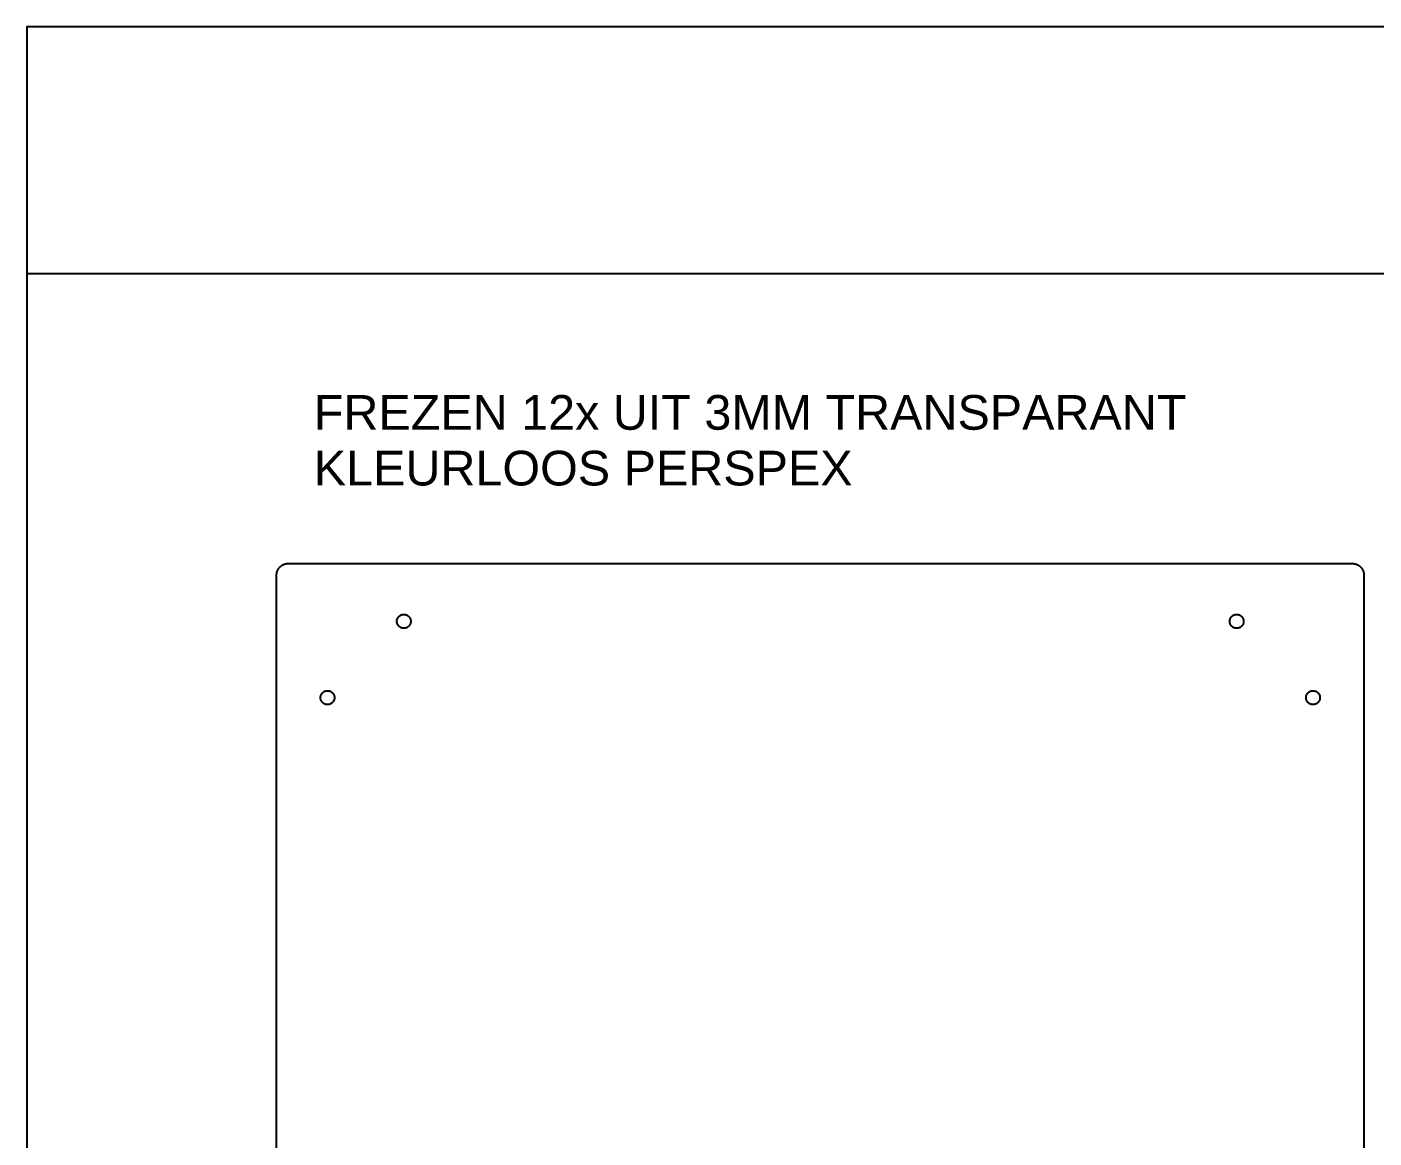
# Model space of a CAD drawing. Header units: millimetres. Extents: x 0 to 1736, y 0 to 1922.
# Drawn here: x 0 to 582, y 1442 to 1922 of the extents above; entities that cross this region are included whole.
import ezdxf

# ---------------------------------------------------------------- set-up
doc = ezdxf.new("R2010")
doc.units = ezdxf.units.MM
doc.header["$MEASUREMENT"] = 0
doc.layers.add('Default', color=18, linetype='Continuous', true_color=0x000000)

msp = doc.modelspace()

# ---------------------------------------------------------------- linework, layer by layer
at = {"layer": 'Default', "color": 251, "true_color": 0x696969}
for points in [[(0, 961), (1736, 961), (1736, 1922), (0, 1922)], [(0, 1815.41), (1736, 1815.41), (1736, 1922), (0, 1922)]]:
    msp.add_lwpolyline(points, close=True, dxfattribs=at)
at = {"layer": 'Default'}
msp.add_lwpolyline([(107.91, 1044.95), (107.91, 1684.95), (107.91, 1685.07), (107.92, 1685.18), (107.92, 1685.29), (107.93, 1685.4), (107.95, 1685.52), (107.96, 1685.63), (107.98, 1685.75), (108, 1685.86), (108.02, 1685.98), (108.05, 1686.1), (108.07, 1686.21), (108.11, 1686.33), (108.14, 1686.45), (108.18, 1686.56), (108.22, 1686.68), (108.26, 1686.8), (108.31, 1686.91), (108.36, 1687.02), (108.42, 1687.14), (108.47, 1687.25), (108.53, 1687.36), (108.59, 1687.47), (108.66, 1687.58), (108.73, 1687.69), (108.8, 1687.8), (108.87, 1687.9), (108.95, 1688), (109.03, 1688.11), (109.11, 1688.21), (109.2, 1688.3), (109.29, 1688.4), (109.38, 1688.49), (109.47, 1688.58), (109.57, 1688.67), (109.66, 1688.75), (109.76, 1688.84), (109.86, 1688.92), (109.97, 1688.99), (110.07, 1689.07), (110.18, 1689.14), (110.29, 1689.21), (110.39, 1689.27), (110.51, 1689.34), (110.62, 1689.4), (110.73, 1689.45), (110.84, 1689.51), (110.96, 1689.56), (111.07, 1689.6), (111.19, 1689.65), (111.3, 1689.69), (111.42, 1689.73), (111.54, 1689.76), (111.65, 1689.79), (111.77, 1689.82), (111.89, 1689.85), (112, 1689.87), (112.12, 1689.89), (112.24, 1689.91), (112.35, 1689.92), (112.46, 1689.93), (112.58, 1689.94), (112.69, 1689.95), (112.8, 1689.95), (112.91, 1689.95), (572.91, 1689.95), (573.02, 1689.95), (573.14, 1689.95), (573.25, 1689.94), (573.36, 1689.93), (573.48, 1689.92), (573.59, 1689.91), (573.71, 1689.89), (573.82, 1689.87), (573.94, 1689.85), (574.06, 1689.82), (574.17, 1689.79), (574.29, 1689.76), (574.41, 1689.73), (574.52, 1689.69), (574.64, 1689.65), (574.75, 1689.6), (574.87, 1689.56), (574.98, 1689.51), (575.1, 1689.45), (575.21, 1689.4), (575.32, 1689.34), (575.43, 1689.27), (575.54, 1689.21), (575.65, 1689.14), (575.76, 1689.07), (575.86, 1688.99), (575.96, 1688.92), (576.07, 1688.84), (576.16, 1688.75), (576.26, 1688.67), (576.36, 1688.58), (576.45, 1688.49), (576.54, 1688.4), (576.63, 1688.3), (576.71, 1688.21), (576.8, 1688.11), (576.88, 1688), (576.95, 1687.9), (577.03, 1687.8), (577.1, 1687.69), (577.17, 1687.58), (577.23, 1687.47), (577.3, 1687.36), (577.35, 1687.25), (577.41, 1687.14), (577.46, 1687.02), (577.52, 1686.91), (577.56, 1686.8), (577.61, 1686.68), (577.65, 1686.56), (577.69, 1686.45), (577.72, 1686.33), (577.75, 1686.21), (577.78, 1686.1), (577.81, 1685.98), (577.83, 1685.86), (577.85, 1685.75), (577.87, 1685.63), (577.88, 1685.52), (577.89, 1685.4), (577.9, 1685.29), (577.91, 1685.18), (577.91, 1685.07), (577.91, 1684.95), (577.91, 1044.95)], dxfattribs=at)
for points in [[(162.91, 1667.95), (162.98, 1667.95), (163.05, 1667.95), (163.11, 1667.95), (163.18, 1667.94), (163.25, 1667.94), (163.32, 1667.93), (163.39, 1667.92), (163.46, 1667.9), (163.53, 1667.89), (163.6, 1667.88), (163.67, 1667.86), (163.74, 1667.84), (163.81, 1667.82), (163.88, 1667.8), (163.95, 1667.77), (164.02, 1667.74), (164.09, 1667.72), (164.16, 1667.69), (164.22, 1667.65), (164.29, 1667.62), (164.36, 1667.58), (164.42, 1667.55), (164.49, 1667.51), (164.56, 1667.47), (164.62, 1667.42), (164.68, 1667.38), (164.74, 1667.33), (164.8, 1667.28), (164.86, 1667.23), (164.92, 1667.18), (164.98, 1667.13), (165.03, 1667.08), (165.09, 1667.02), (165.14, 1666.96), (165.19, 1666.91), (165.24, 1666.85), (165.29, 1666.78), (165.34, 1666.72), (165.38, 1666.66), (165.42, 1666.6), (165.47, 1666.53), (165.51, 1666.47), (165.54, 1666.4), (165.58, 1666.33), (165.61, 1666.26), (165.64, 1666.2), (165.67, 1666.13), (165.7, 1666.06), (165.73, 1665.99), (165.75, 1665.92), (165.78, 1665.85), (165.8, 1665.78), (165.82, 1665.71), (165.83, 1665.64), (165.85, 1665.57), (165.86, 1665.5), (165.88, 1665.43), (165.89, 1665.36), (165.89, 1665.29), (165.9, 1665.22), (165.91, 1665.16), (165.91, 1665.09), (165.91, 1665.02), (165.91, 1664.95), (165.91, 1664.89), (165.91, 1664.82), (165.91, 1664.75), (165.9, 1664.69), (165.89, 1664.62), (165.89, 1664.55), (165.88, 1664.48), (165.86, 1664.41), (165.85, 1664.34), (165.83, 1664.27), (165.82, 1664.2), (165.8, 1664.13), (165.78, 1664.06), (165.75, 1663.99), (165.73, 1663.92), (165.7, 1663.85), (165.67, 1663.78), (165.64, 1663.71), (165.61, 1663.64), (165.58, 1663.58), (165.54, 1663.51), (165.51, 1663.44), (165.47, 1663.38), (165.42, 1663.31), (165.38, 1663.25), (165.34, 1663.19), (165.29, 1663.12), (165.24, 1663.06), (165.19, 1663), (165.14, 1662.95), (165.09, 1662.89), (165.03, 1662.83), (164.98, 1662.78), (164.92, 1662.73), (164.86, 1662.68), (164.8, 1662.63), (164.74, 1662.58), (164.68, 1662.53), (164.62, 1662.49), (164.56, 1662.44), (164.49, 1662.4), (164.42, 1662.36), (164.36, 1662.33), (164.29, 1662.29), (164.22, 1662.26), (164.16, 1662.22), (164.09, 1662.19), (164.02, 1662.17), (163.95, 1662.14), (163.88, 1662.11), (163.81, 1662.09), (163.74, 1662.07), (163.67, 1662.05), (163.6, 1662.03), (163.53, 1662.02), (163.46, 1662), (163.39, 1661.99), (163.32, 1661.98), (163.25, 1661.97), (163.18, 1661.97), (163.11, 1661.96), (163.05, 1661.96), (162.98, 1661.96), (162.91, 1661.95), (162.85, 1661.96), (162.78, 1661.96), (162.71, 1661.96), (162.64, 1661.97), (162.58, 1661.97), (162.51, 1661.98), (162.44, 1661.99), (162.37, 1662), (162.3, 1662.02), (162.23, 1662.03), (162.16, 1662.05), (162.09, 1662.07), (162.02, 1662.09), (161.95, 1662.11), (161.88, 1662.14), (161.81, 1662.17), (161.74, 1662.19), (161.67, 1662.22), (161.6, 1662.26), (161.54, 1662.29), (161.47, 1662.33), (161.4, 1662.36), (161.34, 1662.4), (161.27, 1662.44), (161.21, 1662.49), (161.15, 1662.53), (161.08, 1662.58), (161.02, 1662.63), (160.96, 1662.68), (160.9, 1662.73), (160.85, 1662.78), (160.79, 1662.83), (160.74, 1662.89), (160.69, 1662.95), (160.63, 1663), (160.58, 1663.06), (160.54, 1663.12), (160.49, 1663.19), (160.45, 1663.25), (160.4, 1663.31), (160.36, 1663.38), (160.32, 1663.44), (160.28, 1663.51), (160.25, 1663.58), (160.21, 1663.64), (160.18, 1663.71), (160.15, 1663.78), (160.12, 1663.85), (160.1, 1663.92), (160.07, 1663.99), (160.05, 1664.06), (160.03, 1664.13), (160.01, 1664.2), (159.99, 1664.27), (159.98, 1664.34), (159.96, 1664.41), (159.95, 1664.48), (159.94, 1664.55), (159.93, 1664.62), (159.93, 1664.69), (159.92, 1664.75), (159.92, 1664.82), (159.91, 1664.89), (159.91, 1664.95), (159.91, 1665.02), (159.92, 1665.09), (159.92, 1665.16), (159.93, 1665.22), (159.93, 1665.29), (159.94, 1665.36), (159.95, 1665.43), (159.96, 1665.5), (159.98, 1665.57), (159.99, 1665.64), (160.01, 1665.71), (160.03, 1665.78), (160.05, 1665.85), (160.07, 1665.92), (160.1, 1665.99), (160.12, 1666.06), (160.15, 1666.13), (160.18, 1666.2), (160.21, 1666.26), (160.25, 1666.33), (160.28, 1666.4), (160.32, 1666.47), (160.36, 1666.53), (160.4, 1666.6), (160.45, 1666.66), (160.49, 1666.72), (160.54, 1666.78), (160.58, 1666.85), (160.63, 1666.91), (160.69, 1666.96), (160.74, 1667.02), (160.79, 1667.08), (160.85, 1667.13), (160.9, 1667.18), (160.96, 1667.23), (161.02, 1667.28), (161.08, 1667.33), (161.15, 1667.38), (161.21, 1667.42), (161.27, 1667.47), (161.34, 1667.51), (161.4, 1667.55), (161.47, 1667.58), (161.54, 1667.62), (161.6, 1667.65), (161.67, 1667.69), (161.74, 1667.72), (161.81, 1667.74), (161.88, 1667.77), (161.95, 1667.8), (162.02, 1667.82), (162.09, 1667.84), (162.16, 1667.86), (162.23, 1667.88), (162.3, 1667.89), (162.37, 1667.9), (162.44, 1667.92), (162.51, 1667.93), (162.58, 1667.94), (162.64, 1667.94), (162.71, 1667.95), (162.78, 1667.95), (162.85, 1667.95)], [(522.91, 1667.95), (522.98, 1667.95), (523.05, 1667.95), (523.11, 1667.95), (523.18, 1667.94), (523.25, 1667.94), (523.32, 1667.93), (523.39, 1667.92), (523.46, 1667.9), (523.53, 1667.89), (523.6, 1667.88), (523.67, 1667.86), (523.74, 1667.84), (523.81, 1667.82), (523.88, 1667.8), (523.95, 1667.77), (524.02, 1667.74), (524.09, 1667.72), (524.16, 1667.69), (524.22, 1667.65), (524.29, 1667.62), (524.36, 1667.58), (524.42, 1667.55), (524.49, 1667.51), (524.56, 1667.47), (524.62, 1667.42), (524.68, 1667.38), (524.74, 1667.33), (524.8, 1667.28), (524.86, 1667.23), (524.92, 1667.18), (524.98, 1667.13), (525.03, 1667.08), (525.09, 1667.02), (525.14, 1666.96), (525.19, 1666.91), (525.24, 1666.85), (525.29, 1666.78), (525.34, 1666.72), (525.38, 1666.66), (525.42, 1666.6), (525.47, 1666.53), (525.51, 1666.47), (525.54, 1666.4), (525.58, 1666.33), (525.61, 1666.26), (525.64, 1666.2), (525.67, 1666.13), (525.7, 1666.06), (525.73, 1665.99), (525.75, 1665.92), (525.78, 1665.85), (525.8, 1665.78), (525.82, 1665.71), (525.83, 1665.64), (525.85, 1665.57), (525.86, 1665.5), (525.88, 1665.43), (525.89, 1665.36), (525.89, 1665.29), (525.9, 1665.22), (525.91, 1665.16), (525.91, 1665.09), (525.91, 1665.02), (525.91, 1664.95), (525.91, 1664.89), (525.91, 1664.82), (525.91, 1664.75), (525.9, 1664.69), (525.89, 1664.62), (525.89, 1664.55), (525.88, 1664.48), (525.86, 1664.41), (525.85, 1664.34), (525.83, 1664.27), (525.82, 1664.2), (525.8, 1664.13), (525.78, 1664.06), (525.75, 1663.99), (525.73, 1663.92), (525.7, 1663.85), (525.67, 1663.78), (525.64, 1663.71), (525.61, 1663.64), (525.58, 1663.58), (525.54, 1663.51), (525.51, 1663.44), (525.47, 1663.38), (525.42, 1663.31), (525.38, 1663.25), (525.34, 1663.19), (525.29, 1663.12), (525.24, 1663.06), (525.19, 1663), (525.14, 1662.95), (525.09, 1662.89), (525.03, 1662.83), (524.98, 1662.78), (524.92, 1662.73), (524.86, 1662.68), (524.8, 1662.63), (524.74, 1662.58), (524.68, 1662.53), (524.62, 1662.49), (524.56, 1662.44), (524.49, 1662.4), (524.42, 1662.36), (524.36, 1662.33), (524.29, 1662.29), (524.22, 1662.26), (524.16, 1662.22), (524.09, 1662.19), (524.02, 1662.17), (523.95, 1662.14), (523.88, 1662.11), (523.81, 1662.09), (523.74, 1662.07), (523.67, 1662.05), (523.6, 1662.03), (523.53, 1662.02), (523.46, 1662), (523.39, 1661.99), (523.32, 1661.98), (523.25, 1661.97), (523.18, 1661.97), (523.11, 1661.96), (523.05, 1661.96), (522.98, 1661.96), (522.91, 1661.95), (522.85, 1661.96), (522.78, 1661.96), (522.71, 1661.96), (522.64, 1661.97), (522.58, 1661.97), (522.51, 1661.98), (522.44, 1661.99), (522.37, 1662), (522.3, 1662.02), (522.23, 1662.03), (522.16, 1662.05), (522.09, 1662.07), (522.02, 1662.09), (521.95, 1662.11), (521.88, 1662.14), (521.81, 1662.17), (521.74, 1662.19), (521.67, 1662.22), (521.6, 1662.26), (521.54, 1662.29), (521.47, 1662.33), (521.4, 1662.36), (521.34, 1662.4), (521.27, 1662.44), (521.21, 1662.49), (521.15, 1662.53), (521.08, 1662.58), (521.02, 1662.63), (520.96, 1662.68), (520.9, 1662.73), (520.85, 1662.78), (520.79, 1662.83), (520.74, 1662.89), (520.69, 1662.95), (520.63, 1663), (520.58, 1663.06), (520.54, 1663.12), (520.49, 1663.19), (520.45, 1663.25), (520.4, 1663.31), (520.36, 1663.38), (520.32, 1663.44), (520.28, 1663.51), (520.25, 1663.58), (520.21, 1663.64), (520.18, 1663.71), (520.15, 1663.78), (520.12, 1663.85), (520.1, 1663.92), (520.07, 1663.99), (520.05, 1664.06), (520.03, 1664.13), (520.01, 1664.2), (519.99, 1664.27), (519.98, 1664.34), (519.96, 1664.41), (519.95, 1664.48), (519.94, 1664.55), (519.93, 1664.62), (519.93, 1664.69), (519.92, 1664.75), (519.92, 1664.82), (519.91, 1664.89), (519.91, 1664.95), (519.91, 1665.02), (519.92, 1665.09), (519.92, 1665.16), (519.93, 1665.22), (519.93, 1665.29), (519.94, 1665.36), (519.95, 1665.43), (519.96, 1665.5), (519.98, 1665.57), (519.99, 1665.64), (520.01, 1665.71), (520.03, 1665.78), (520.05, 1665.85), (520.07, 1665.92), (520.1, 1665.99), (520.12, 1666.06), (520.15, 1666.13), (520.18, 1666.2), (520.21, 1666.26), (520.25, 1666.33), (520.28, 1666.4), (520.32, 1666.47), (520.36, 1666.53), (520.4, 1666.6), (520.45, 1666.66), (520.49, 1666.72), (520.54, 1666.78), (520.58, 1666.85), (520.63, 1666.91), (520.69, 1666.96), (520.74, 1667.02), (520.79, 1667.08), (520.85, 1667.13), (520.9, 1667.18), (520.96, 1667.23), (521.02, 1667.28), (521.08, 1667.33), (521.15, 1667.38), (521.21, 1667.42), (521.27, 1667.47), (521.34, 1667.51), (521.4, 1667.55), (521.47, 1667.58), (521.54, 1667.62), (521.6, 1667.65), (521.67, 1667.69), (521.74, 1667.72), (521.81, 1667.74), (521.88, 1667.77), (521.95, 1667.8), (522.02, 1667.82), (522.09, 1667.84), (522.16, 1667.86), (522.23, 1667.88), (522.3, 1667.89), (522.37, 1667.9), (522.44, 1667.92), (522.51, 1667.93), (522.58, 1667.94), (522.64, 1667.94), (522.71, 1667.95), (522.78, 1667.95), (522.85, 1667.95)], [(129.91, 1634.95), (129.98, 1634.95), (130.05, 1634.95), (130.11, 1634.95), (130.18, 1634.94), (130.25, 1634.94), (130.32, 1634.93), (130.39, 1634.92), (130.46, 1634.9), (130.53, 1634.89), (130.6, 1634.88), (130.67, 1634.86), (130.74, 1634.84), (130.81, 1634.82), (130.88, 1634.8), (130.95, 1634.77), (131.02, 1634.74), (131.09, 1634.72), (131.16, 1634.69), (131.22, 1634.65), (131.29, 1634.62), (131.36, 1634.58), (131.42, 1634.55), (131.49, 1634.51), (131.56, 1634.47), (131.62, 1634.42), (131.68, 1634.38), (131.74, 1634.33), (131.8, 1634.28), (131.86, 1634.23), (131.92, 1634.18), (131.98, 1634.13), (132.03, 1634.08), (132.09, 1634.02), (132.14, 1633.96), (132.19, 1633.91), (132.24, 1633.85), (132.29, 1633.78), (132.34, 1633.72), (132.38, 1633.66), (132.42, 1633.6), (132.47, 1633.53), (132.51, 1633.47), (132.54, 1633.4), (132.58, 1633.33), (132.61, 1633.26), (132.64, 1633.2), (132.67, 1633.13), (132.7, 1633.06), (132.73, 1632.99), (132.75, 1632.92), (132.78, 1632.85), (132.8, 1632.78), (132.82, 1632.71), (132.83, 1632.64), (132.85, 1632.57), (132.86, 1632.5), (132.88, 1632.43), (132.89, 1632.36), (132.89, 1632.29), (132.9, 1632.22), (132.91, 1632.16), (132.91, 1632.09), (132.91, 1632.02), (132.91, 1631.95), (132.91, 1631.89), (132.91, 1631.82), (132.91, 1631.75), (132.9, 1631.69), (132.89, 1631.62), (132.89, 1631.55), (132.88, 1631.48), (132.86, 1631.41), (132.85, 1631.34), (132.83, 1631.27), (132.82, 1631.2), (132.8, 1631.13), (132.78, 1631.06), (132.75, 1630.99), (132.73, 1630.92), (132.7, 1630.85), (132.67, 1630.78), (132.64, 1630.71), (132.61, 1630.64), (132.58, 1630.58), (132.54, 1630.51), (132.51, 1630.44), (132.47, 1630.38), (132.42, 1630.31), (132.38, 1630.25), (132.34, 1630.19), (132.29, 1630.12), (132.24, 1630.06), (132.19, 1630), (132.14, 1629.95), (132.09, 1629.89), (132.03, 1629.83), (131.98, 1629.78), (131.92, 1629.73), (131.86, 1629.68), (131.8, 1629.63), (131.74, 1629.58), (131.68, 1629.53), (131.62, 1629.49), (131.56, 1629.44), (131.49, 1629.4), (131.42, 1629.36), (131.36, 1629.33), (131.29, 1629.29), (131.22, 1629.26), (131.16, 1629.22), (131.09, 1629.19), (131.02, 1629.17), (130.95, 1629.14), (130.88, 1629.11), (130.81, 1629.09), (130.74, 1629.07), (130.67, 1629.05), (130.6, 1629.03), (130.53, 1629.02), (130.46, 1629), (130.39, 1628.99), (130.32, 1628.98), (130.25, 1628.97), (130.18, 1628.97), (130.11, 1628.96), (130.05, 1628.96), (129.98, 1628.96), (129.91, 1628.95), (129.85, 1628.96), (129.78, 1628.96), (129.71, 1628.96), (129.64, 1628.97), (129.58, 1628.97), (129.51, 1628.98), (129.44, 1628.99), (129.37, 1629), (129.3, 1629.02), (129.23, 1629.03), (129.16, 1629.05), (129.09, 1629.07), (129.02, 1629.09), (128.95, 1629.11), (128.88, 1629.14), (128.81, 1629.17), (128.74, 1629.19), (128.67, 1629.22), (128.6, 1629.26), (128.54, 1629.29), (128.47, 1629.33), (128.4, 1629.36), (128.34, 1629.4), (128.27, 1629.44), (128.21, 1629.49), (128.15, 1629.53), (128.08, 1629.58), (128.02, 1629.63), (127.96, 1629.68), (127.9, 1629.73), (127.85, 1629.78), (127.79, 1629.83), (127.74, 1629.89), (127.69, 1629.95), (127.63, 1630), (127.58, 1630.06), (127.54, 1630.12), (127.49, 1630.19), (127.45, 1630.25), (127.4, 1630.31), (127.36, 1630.38), (127.32, 1630.44), (127.28, 1630.51), (127.25, 1630.58), (127.21, 1630.64), (127.18, 1630.71), (127.15, 1630.78), (127.12, 1630.85), (127.1, 1630.92), (127.07, 1630.99), (127.05, 1631.06), (127.03, 1631.13), (127.01, 1631.2), (126.99, 1631.27), (126.98, 1631.34), (126.96, 1631.41), (126.95, 1631.48), (126.94, 1631.55), (126.93, 1631.62), (126.93, 1631.69), (126.92, 1631.75), (126.92, 1631.82), (126.91, 1631.89), (126.91, 1631.95), (126.91, 1632.02), (126.92, 1632.09), (126.92, 1632.16), (126.93, 1632.22), (126.93, 1632.29), (126.94, 1632.36), (126.95, 1632.43), (126.96, 1632.5), (126.98, 1632.57), (126.99, 1632.64), (127.01, 1632.71), (127.03, 1632.78), (127.05, 1632.85), (127.07, 1632.92), (127.1, 1632.99), (127.12, 1633.06), (127.15, 1633.13), (127.18, 1633.2), (127.21, 1633.26), (127.25, 1633.33), (127.28, 1633.4), (127.32, 1633.47), (127.36, 1633.53), (127.4, 1633.6), (127.45, 1633.66), (127.49, 1633.72), (127.54, 1633.78), (127.58, 1633.85), (127.63, 1633.91), (127.69, 1633.96), (127.74, 1634.02), (127.79, 1634.08), (127.85, 1634.13), (127.9, 1634.18), (127.96, 1634.23), (128.02, 1634.28), (128.08, 1634.33), (128.15, 1634.38), (128.21, 1634.42), (128.27, 1634.47), (128.34, 1634.51), (128.4, 1634.55), (128.47, 1634.58), (128.54, 1634.62), (128.6, 1634.65), (128.67, 1634.69), (128.74, 1634.72), (128.81, 1634.74), (128.88, 1634.77), (128.95, 1634.8), (129.02, 1634.82), (129.09, 1634.84), (129.16, 1634.86), (129.23, 1634.88), (129.3, 1634.89), (129.37, 1634.9), (129.44, 1634.92), (129.51, 1634.93), (129.58, 1634.94), (129.64, 1634.94), (129.71, 1634.95), (129.78, 1634.95), (129.85, 1634.95)], [(555.91, 1634.95), (555.98, 1634.95), (556.05, 1634.95), (556.11, 1634.95), (556.18, 1634.94), (556.25, 1634.94), (556.32, 1634.93), (556.39, 1634.92), (556.46, 1634.9), (556.53, 1634.89), (556.6, 1634.88), (556.67, 1634.86), (556.74, 1634.84), (556.81, 1634.82), (556.88, 1634.8), (556.95, 1634.77), (557.02, 1634.74), (557.09, 1634.72), (557.16, 1634.69), (557.22, 1634.65), (557.29, 1634.62), (557.36, 1634.58), (557.42, 1634.55), (557.49, 1634.51), (557.56, 1634.47), (557.62, 1634.42), (557.68, 1634.38), (557.74, 1634.33), (557.8, 1634.28), (557.86, 1634.23), (557.92, 1634.18), (557.98, 1634.13), (558.03, 1634.08), (558.09, 1634.02), (558.14, 1633.96), (558.19, 1633.91), (558.24, 1633.85), (558.29, 1633.78), (558.34, 1633.72), (558.38, 1633.66), (558.42, 1633.6), (558.47, 1633.53), (558.51, 1633.47), (558.54, 1633.4), (558.58, 1633.33), (558.61, 1633.26), (558.64, 1633.2), (558.67, 1633.13), (558.7, 1633.06), (558.73, 1632.99), (558.75, 1632.92), (558.78, 1632.85), (558.8, 1632.78), (558.82, 1632.71), (558.83, 1632.64), (558.85, 1632.57), (558.86, 1632.5), (558.88, 1632.43), (558.89, 1632.36), (558.89, 1632.29), (558.9, 1632.22), (558.91, 1632.16), (558.91, 1632.09), (558.91, 1632.02), (558.91, 1631.95), (558.91, 1631.89), (558.91, 1631.82), (558.91, 1631.75), (558.9, 1631.69), (558.89, 1631.62), (558.89, 1631.55), (558.88, 1631.48), (558.86, 1631.41), (558.85, 1631.34), (558.83, 1631.27), (558.82, 1631.2), (558.8, 1631.13), (558.78, 1631.06), (558.75, 1630.99), (558.73, 1630.92), (558.7, 1630.85), (558.67, 1630.78), (558.64, 1630.71), (558.61, 1630.64), (558.58, 1630.58), (558.54, 1630.51), (558.51, 1630.44), (558.47, 1630.38), (558.42, 1630.31), (558.38, 1630.25), (558.34, 1630.19), (558.29, 1630.12), (558.24, 1630.06), (558.19, 1630), (558.14, 1629.95), (558.09, 1629.89), (558.03, 1629.83), (557.98, 1629.78), (557.92, 1629.73), (557.86, 1629.68), (557.8, 1629.63), (557.74, 1629.58), (557.68, 1629.53), (557.62, 1629.49), (557.56, 1629.44), (557.49, 1629.4), (557.42, 1629.36), (557.36, 1629.33), (557.29, 1629.29), (557.22, 1629.26), (557.16, 1629.22), (557.09, 1629.19), (557.02, 1629.17), (556.95, 1629.14), (556.88, 1629.11), (556.81, 1629.09), (556.74, 1629.07), (556.67, 1629.05), (556.6, 1629.03), (556.53, 1629.02), (556.46, 1629), (556.39, 1628.99), (556.32, 1628.98), (556.25, 1628.97), (556.18, 1628.97), (556.11, 1628.96), (556.05, 1628.96), (555.98, 1628.96), (555.91, 1628.95), (555.85, 1628.96), (555.78, 1628.96), (555.71, 1628.96), (555.64, 1628.97), (555.58, 1628.97), (555.51, 1628.98), (555.44, 1628.99), (555.37, 1629), (555.3, 1629.02), (555.23, 1629.03), (555.16, 1629.05), (555.09, 1629.07), (555.02, 1629.09), (554.95, 1629.11), (554.88, 1629.14), (554.81, 1629.17), (554.74, 1629.19), (554.67, 1629.22), (554.6, 1629.26), (554.54, 1629.29), (554.47, 1629.33), (554.4, 1629.36), (554.34, 1629.4), (554.27, 1629.44), (554.21, 1629.49), (554.15, 1629.53), (554.08, 1629.58), (554.02, 1629.63), (553.96, 1629.68), (553.9, 1629.73), (553.85, 1629.78), (553.79, 1629.83), (553.74, 1629.89), (553.69, 1629.95), (553.63, 1630), (553.58, 1630.06), (553.54, 1630.12), (553.49, 1630.19), (553.45, 1630.25), (553.4, 1630.31), (553.36, 1630.38), (553.32, 1630.44), (553.28, 1630.51), (553.25, 1630.58), (553.21, 1630.64), (553.18, 1630.71), (553.15, 1630.78), (553.12, 1630.85), (553.1, 1630.92), (553.07, 1630.99), (553.05, 1631.06), (553.03, 1631.13), (553.01, 1631.2), (552.99, 1631.27), (552.98, 1631.34), (552.96, 1631.41), (552.95, 1631.48), (552.94, 1631.55), (552.93, 1631.62), (552.93, 1631.69), (552.92, 1631.75), (552.92, 1631.82), (552.91, 1631.89), (552.91, 1631.95), (552.91, 1632.02), (552.92, 1632.09), (552.92, 1632.16), (552.93, 1632.22), (552.93, 1632.29), (552.94, 1632.36), (552.95, 1632.43), (552.96, 1632.5), (552.98, 1632.57), (552.99, 1632.64), (553.01, 1632.71), (553.03, 1632.78), (553.05, 1632.85), (553.07, 1632.92), (553.1, 1632.99), (553.12, 1633.06), (553.15, 1633.13), (553.18, 1633.2), (553.21, 1633.26), (553.25, 1633.33), (553.28, 1633.4), (553.32, 1633.47), (553.36, 1633.53), (553.4, 1633.6), (553.45, 1633.66), (553.49, 1633.72), (553.54, 1633.78), (553.58, 1633.85), (553.63, 1633.91), (553.69, 1633.96), (553.74, 1634.02), (553.79, 1634.08), (553.85, 1634.13), (553.9, 1634.18), (553.96, 1634.23), (554.02, 1634.28), (554.08, 1634.33), (554.15, 1634.38), (554.21, 1634.42), (554.27, 1634.47), (554.34, 1634.51), (554.4, 1634.55), (554.47, 1634.58), (554.54, 1634.62), (554.6, 1634.65), (554.67, 1634.69), (554.74, 1634.72), (554.81, 1634.74), (554.88, 1634.77), (554.95, 1634.8), (555.02, 1634.82), (555.09, 1634.84), (555.16, 1634.86), (555.23, 1634.88), (555.3, 1634.89), (555.37, 1634.9), (555.44, 1634.92), (555.51, 1634.93), (555.58, 1634.94), (555.64, 1634.94), (555.71, 1634.95), (555.78, 1634.95), (555.85, 1634.95)]]:
    msp.add_lwpolyline(points, close=True, dxfattribs=at)

# ---------------------------------------------------------------- texts
at = {"layer": 'Default', "insert": (124, 1723.5), "char_height": 15, "width": 386.9277, "attachment_point": 7, "line_spacing_factor": 0.963855}
msp.add_mtext('\\fArial;FREZEN 12x UIT 3MM TRANSPARANT \\PKLEURLOOS PERSPEX', dxfattribs=at)

doc.saveas('drawing.dxf')
